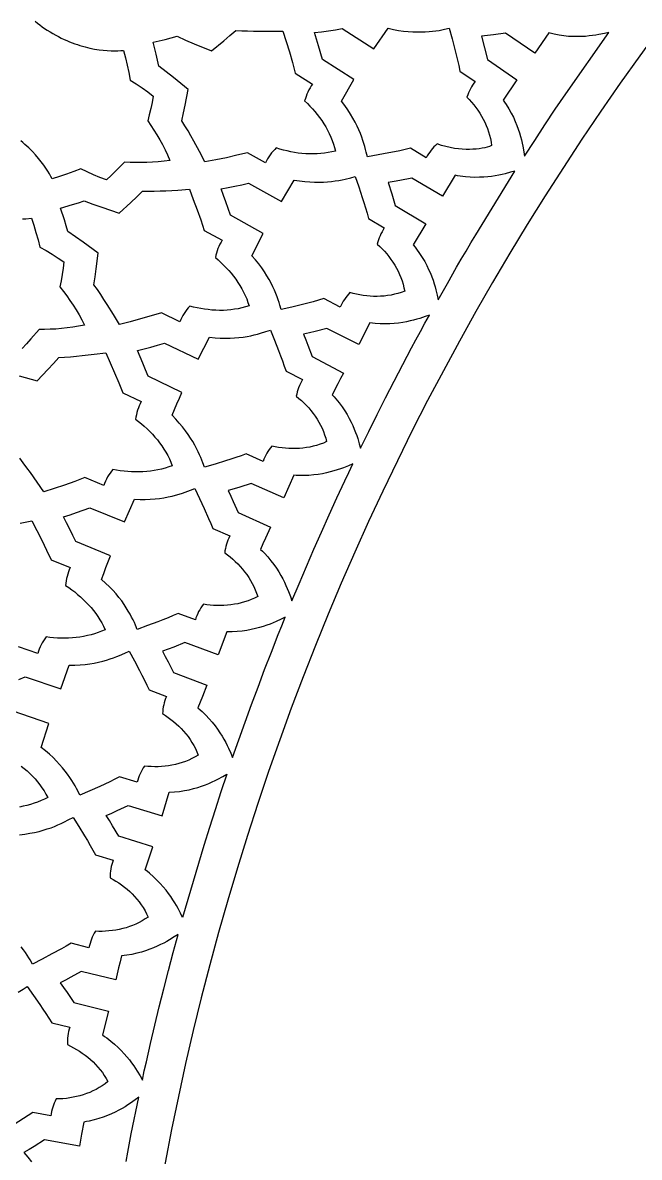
# Model space of a CAD drawing. Extents: x -550 to 550, y -550 to 550.
# Drawn here: x -367.3 to -288, y 66 to 211.9 of the extents above; entities that cross this region are included whole.
import ezdxf

# ---------------------------------------------------------------- set-up
doc = ezdxf.new("R2010")
doc.units = 0
doc.layers.add('LAYER_1', color=18, linetype='CONTINUOUS')
doc.layers.add('LAYER_10', color=4, linetype='CONTINUOUS')

msp = doc.modelspace()

# ---------------------------------------------------------------- linework, layer by layer
at = {"layer": 'LAYER_1'}
msp.add_lwpolyline([(0, 550, 0.414214), (-550, 0, 0.414214), (0, -550, 0.414214), (550, 0, 0.414214)], format="xyb", close=True, dxfattribs=at)
for points in [[(-365.65, 212.11), (-365.37, 211.87), (-365.06, 211.64), (-364.75, 211.41), (-364.43, 211.18), (-364.09, 210.96), (-363.74, 210.74), (-363.38, 210.52), (-363.01, 210.32), (-362.65, 210.13), (-362.29, 209.95), (-361.94, 209.78), (-361.59, 209.62), (-361.24, 209.47), (-360.89, 209.34), (-360.55, 209.21), (-360.22, 209.1), (-359.89, 208.99), (-359.24, 208.81), (-358.62, 208.66), (-358.02, 208.54), (-357.44, 208.45), (-356.89, 208.39), (-356.38, 208.35), (-355.89, 208.32), (-355.44, 208.31), (-355.02, 208.32), (-354.64, 208.33), (-354.3, 208.36), (-354.05, 207.41), (-353.82, 206.46), (-353.61, 205.51), (-353.42, 204.55), (-352.66, 204.06), (-351.91, 203.56), (-351.18, 203.03), (-350.47, 202.47), (-350.63, 201.67), (-350.8, 200.88), (-350.98, 200.09), (-351.18, 199.3), (-350.78, 198.71), (-350.38, 198.11), (-350, 197.5), (-349.64, 196.87), (-349.28, 196.24), (-348.95, 195.58), (-348.63, 194.91), (-348.33, 194.22), (-349.08, 194.11), (-349.82, 194.04), (-350.56, 193.98), (-351.29, 193.95), (-352.02, 193.94), (-352.74, 193.94), (-353.46, 193.96), (-354.18, 193.99), (-354.74, 193.41), (-355.31, 192.83), (-355.89, 192.26), (-356.48, 191.7), (-357.32, 192.02), (-358.16, 192.36), (-358.98, 192.73), (-359.79, 193.12), (-360.7, 192.77), (-361.61, 192.45), (-362.54, 192.14), (-363.46, 191.85), (-363.63, 192.15), (-363.81, 192.48), (-364.03, 192.84), (-364.28, 193.22), (-364.55, 193.62), (-364.86, 194.04), (-365.21, 194.47), (-365.59, 194.92), (-366.01, 195.37), (-366.46, 195.82), (-366.96, 196.27), (-367.22, 196.5), (-367.5, 196.73)], [(-367.27, 186.69), (-366.85, 186.72), (-366.14, 186.8), (-365.84, 185.87), (-365.55, 184.93), (-365.28, 183.99), (-365.03, 183.05), (-364.24, 182.61), (-363.46, 182.15), (-362.7, 181.66), (-361.96, 181.15), (-362.07, 180.35), (-362.19, 179.54), (-362.32, 178.74), (-362.47, 177.94), (-362.03, 177.37), (-361.6, 176.8), (-361.19, 176.21), (-360.78, 175.61), (-360.39, 174.99), (-360.01, 174.36), (-359.65, 173.71), (-359.31, 173.03), (-360.06, 172.88), (-360.8, 172.76), (-361.53, 172.66), (-362.26, 172.59), (-362.99, 172.53), (-363.71, 172.49), (-364.43, 172.47), (-365.15, 172.46), (-366.22, 171.25), (-366.76, 170.64), (-367.31, 170.04)], [(-367.72, 166.5), (-365.41, 165.86), (-364.01, 167.34), (-363.31, 168.09), (-362.63, 168.86), (-361.87, 168.9), (-361.11, 168.96), (-360.35, 169.03), (-359.6, 169.11), (-358.08, 169.29), (-356.58, 169.48), (-356.01, 168.2), (-355.45, 166.91), (-354.91, 165.62), (-354.39, 164.32), (-352.01, 163.19), (-352.15, 162.92), (-352.27, 162.65), (-352.38, 162.37), (-352.48, 162.09), (-352.57, 161.8), (-352.64, 161.51), (-352.7, 161.21), (-352.74, 160.92), (-352.36, 160.63), (-351.99, 160.33), (-351.62, 160.02), (-351.26, 159.69), (-350.92, 159.36), (-350.58, 159.01), (-350.25, 158.64), (-349.94, 158.27), (-349.65, 157.89), (-349.36, 157.5), (-349.1, 157.09), (-348.85, 156.68), (-348.61, 156.26), (-348.4, 155.83), (-348.21, 155.4), (-348.03, 154.95), (-348.48, 154.79), (-348.94, 154.64), (-349.4, 154.51), (-349.87, 154.41), (-350.35, 154.32), (-350.83, 154.25), (-351.31, 154.2), (-351.8, 154.16), (-352.28, 154.15), (-352.77, 154.15), (-353.26, 154.16), (-353.74, 154.19), (-354.23, 154.24), (-354.71, 154.31), (-355.18, 154.39), (-355.65, 154.48), (-355.84, 154.25), (-356.02, 154.01), (-356.18, 153.76), (-356.34, 153.5), (-356.48, 153.23), (-356.6, 152.96), (-356.72, 152.68), (-356.81, 152.4), (-359.25, 153.41), (-360.56, 152.92), (-361.87, 152.45), (-363.19, 152), (-364.52, 151.57), (-365.39, 152.83), (-366.27, 154.07), (-366.72, 154.69), (-367.18, 155.3), (-367.64, 155.9)], [(-367.56, 147.57), (-366.06, 147.85), (-365.42, 146.61), (-364.8, 145.36), (-364.19, 144.1), (-363.59, 142.83), (-361.15, 141.85), (-361.27, 141.57), (-361.38, 141.29), (-361.47, 141.01), (-361.55, 140.72), (-361.62, 140.43), (-361.67, 140.13), (-361.71, 139.83), (-361.74, 139.54), (-361.34, 139.27), (-360.95, 139), (-360.56, 138.71), (-360.19, 138.4), (-359.82, 138.09), (-359.46, 137.76), (-359.12, 137.41), (-358.78, 137.06), (-358.46, 136.7), (-358.16, 136.32), (-357.87, 135.93), (-357.59, 135.54), (-357.33, 135.13), (-357.09, 134.72), (-356.87, 134.29), (-356.67, 133.86), (-357.11, 133.67), (-357.56, 133.49), (-358.01, 133.34), (-358.47, 133.2), (-358.94, 133.09), (-359.42, 132.99), (-359.89, 132.91), (-360.38, 132.84), (-360.86, 132.8), (-361.35, 132.77), (-361.83, 132.76), (-362.32, 132.76), (-362.8, 132.78), (-363.29, 132.81), (-363.76, 132.86), (-364.24, 132.93), (-364.42, 132.69), (-364.58, 132.44), (-364.74, 132.18), (-364.88, 131.91), (-365.01, 131.64), (-365.12, 131.36), (-365.22, 131.08), (-365.3, 130.79), (-367.79, 131.66)], [(-367.76, 127.46), (-366.93, 127.81), (-362.37, 126.27), (-361.26, 129.28), (-360.56, 129.29), (-359.88, 129.33), (-359.24, 129.39), (-358.63, 129.47), (-358.05, 129.57), (-357.49, 129.68), (-356.97, 129.81), (-356.47, 129.95), (-356.01, 130.09), (-355.57, 130.24), (-355.16, 130.4), (-354.79, 130.55), (-354.12, 130.84), (-353.57, 131.1), (-352.9, 129.87), (-352.24, 128.63), (-351.92, 128), (-351.6, 127.38), (-351.29, 126.74), (-351, 126.11), (-348.77, 125.28), (-348.88, 125.02), (-348.97, 124.75), (-349.05, 124.47), (-349.12, 124.2), (-349.18, 123.92), (-349.23, 123.63), (-349.26, 123.35), (-349.28, 123.06), (-348.91, 122.83), (-348.55, 122.58), (-348.2, 122.32), (-347.85, 122.04), (-347.52, 121.76), (-347.19, 121.45), (-346.87, 121.14), (-346.57, 120.81), (-346.28, 120.47), (-346, 120.11), (-345.74, 119.74), (-345.5, 119.36), (-345.27, 118.97), (-345.06, 118.57), (-344.87, 118.15), (-344.7, 117.73), (-345.09, 117.49), (-345.5, 117.28), (-345.91, 117.09), (-346.33, 116.92), (-346.76, 116.77), (-347.19, 116.64), (-347.63, 116.53), (-348.07, 116.44), (-348.51, 116.36), (-348.95, 116.31), (-349.39, 116.27), (-349.84, 116.24), (-350.28, 116.24), (-350.72, 116.25), (-351.16, 116.27), (-351.59, 116.31), (-351.75, 116.08), (-351.9, 115.83), (-352.04, 115.58), (-352.17, 115.32), (-352.28, 115.06), (-352.38, 114.79), (-352.47, 114.52), (-352.54, 114.24), (-354.81, 114.95), (-355.43, 114.63), (-356.06, 114.31), (-356.69, 114.01), (-357.33, 113.71), (-358.61, 113.14), (-359.9, 112.58), (-360.17, 113.12), (-360.33, 113.43), (-360.52, 113.76), (-360.72, 114.11), (-360.95, 114.48), (-361.21, 114.86), (-361.49, 115.26), (-361.8, 115.67), (-362.14, 116.1), (-362.51, 116.53), (-362.91, 116.96), (-363.34, 117.4), (-363.81, 117.84), (-364.32, 118.28), (-364.87, 118.72), (-363.91, 121.79), (-368.46, 123.36)], [(-367.44, 116.32), (-367.06, 116.01), (-366.7, 115.69), (-366.34, 115.36), (-366, 115.02), (-365.67, 114.66), (-365.36, 114.29), (-365.06, 113.91), (-364.78, 113.52), (-364.51, 113.12), (-364.27, 112.71), (-364.04, 112.29), (-364.46, 112.07), (-364.9, 111.87), (-365.34, 111.69), (-365.79, 111.53), (-366.25, 111.38), (-366.72, 111.25), (-367.19, 111.14), (-367.67, 111.05)], [(-367.65, 107.49), (-366.98, 107.57), (-366.34, 107.67), (-365.73, 107.79), (-365.15, 107.92), (-364.61, 108.07), (-364.09, 108.23), (-363.6, 108.39), (-363.15, 108.56), (-362.72, 108.74), (-362.32, 108.92), (-361.95, 109.09), (-361.31, 109.43), (-360.78, 109.72), (-360.03, 108.53), (-359.29, 107.33), (-358.93, 106.73), (-358.58, 106.12), (-358.23, 105.51), (-357.9, 104.89), (-355.63, 104.2), (-355.73, 103.93), (-355.81, 103.66), (-355.88, 103.38), (-355.94, 103.1), (-355.98, 102.81), (-356.01, 102.53), (-356.02, 102.24), (-356.03, 101.96), (-355.64, 101.75), (-355.27, 101.52), (-354.9, 101.28), (-354.54, 101.03), (-354.18, 100.76), (-353.84, 100.47), (-353.5, 100.18), (-353.18, 99.87), (-352.87, 99.54), (-352.57, 99.2), (-352.29, 98.85), (-352.02, 98.49), (-351.77, 98.11), (-351.53, 97.72), (-351.32, 97.32), (-351.12, 96.9), (-351.5, 96.65), (-351.89, 96.41), (-352.29, 96.2), (-352.7, 96), (-353.12, 95.83), (-353.54, 95.67), (-353.97, 95.53), (-354.4, 95.41), (-354.84, 95.31), (-355.27, 95.23), (-355.71, 95.16), (-356.16, 95.11), (-356.6, 95.08), (-357.04, 95.06), (-357.47, 95.06), (-357.91, 95.07), (-358.05, 94.83), (-358.18, 94.57), (-358.31, 94.31), (-358.42, 94.05), (-358.51, 93.78), (-358.6, 93.51), (-358.67, 93.23), (-358.74, 92.95), (-361.04, 93.52), (-361.65, 93.17), (-362.26, 92.82), (-363.49, 92.15), (-364.74, 91.49), (-365.99, 90.85), (-366.3, 91.38), (-366.48, 91.67), (-366.68, 91.99), (-366.91, 92.33), (-367.16, 92.69), (-367.43, 93.06)], [(-367.83, 87.25), (-367.2, 87.62), (-366.69, 87.95), (-365.87, 86.81), (-365.06, 85.65), (-364.66, 85.07), (-364.27, 84.48), (-363.89, 83.89), (-363.52, 83.29), (-361.21, 82.74), (-361.29, 82.47), (-361.36, 82.19), (-361.42, 81.91), (-361.47, 81.63), (-361.5, 81.34), (-361.51, 81.06), (-361.51, 80.77), (-361.5, 80.49), (-361.11, 80.3), (-360.72, 80.1), (-360.33, 79.88), (-359.96, 79.64), (-359.59, 79.4), (-359.23, 79.14), (-358.87, 78.86), (-358.53, 78.57), (-358.2, 78.26), (-357.88, 77.94), (-357.58, 77.61), (-357.29, 77.26), (-357.01, 76.9), (-356.76, 76.52), (-356.51, 76.13), (-356.29, 75.73), (-356.66, 75.45), (-357.03, 75.19), (-357.42, 74.96), (-357.81, 74.74), (-358.22, 74.54), (-358.63, 74.35), (-359.05, 74.19), (-359.47, 74.05), (-359.9, 73.92), (-360.33, 73.81), (-360.77, 73.72), (-361.2, 73.64), (-361.64, 73.58), (-362.08, 73.54), (-362.51, 73.51), (-362.95, 73.5), (-363.08, 73.24), (-363.19, 72.98), (-363.3, 72.72), (-363.39, 72.44), (-363.47, 72.17), (-363.54, 71.89), (-363.6, 71.61), (-363.64, 71.33), (-365.97, 71.76), (-366.56, 71.37), (-367.15, 70.99), (-368.35, 70.24)], [(-353.97, 65.46), (-353.75, 66.65), (-353.29, 69.01), (-352.32, 73.73), (-352.8, 73.38), (-353.39, 72.96), (-353.73, 72.74), (-354.09, 72.51), (-354.48, 72.28), (-354.9, 72.05), (-355.35, 71.82), (-355.83, 71.59), (-356.35, 71.38), (-356.89, 71.17), (-357.47, 70.98), (-358.08, 70.81), (-358.72, 70.66), (-359.05, 70.59), (-359.4, 70.53), (-359.69, 68.98), (-359.83, 68.21), (-359.96, 67.43), (-364.46, 68.23), (-365.77, 67.41), (-366.43, 67.01), (-367.09, 66.62), (-366.6, 66.02), (-366.12, 65.41)]]:
    msp.add_lwpolyline(points, dxfattribs=at)
for points in [[(-350.49, 209.41), (-348.94, 209.77), (-348.17, 209.97), (-347.41, 210.18), (-346.31, 209.69), (-345.21, 209.22), (-343, 208.3), (-341.41, 209.6), (-340.63, 210.26), (-339.85, 210.93), (-339.1, 210.89), (-338.34, 210.86), (-337.58, 210.83), (-336.83, 210.82), (-335.31, 210.83), (-333.8, 210.85), (-333.37, 209.5), (-332.97, 208.16), (-332.58, 206.8), (-332.22, 205.45), (-329.99, 204.04), (-330.16, 203.79), (-330.32, 203.54), (-330.47, 203.28), (-330.6, 203.01), (-330.72, 202.73), (-330.83, 202.45), (-330.92, 202.17), (-331.01, 201.88), (-330.66, 201.55), (-330.33, 201.21), (-330, 200.86), (-329.69, 200.49), (-329.38, 200.12), (-329.09, 199.73), (-328.81, 199.33), (-328.55, 198.93), (-328.3, 198.51), (-328.07, 198.09), (-327.85, 197.66), (-327.65, 197.22), (-327.48, 196.77), (-327.32, 196.32), (-327.18, 195.87), (-327.06, 195.41), (-327.52, 195.3), (-327.99, 195.21), (-328.47, 195.14), (-328.94, 195.09), (-329.42, 195.06), (-329.91, 195.04), (-330.39, 195.05), (-330.87, 195.07), (-331.36, 195.11), (-331.84, 195.16), (-332.32, 195.24), (-332.8, 195.33), (-333.27, 195.43), (-333.73, 195.55), (-334.19, 195.68), (-334.65, 195.83), (-334.86, 195.62), (-335.06, 195.4), (-335.26, 195.17), (-335.44, 194.93), (-335.61, 194.68), (-335.77, 194.43), (-335.92, 194.17), (-336.05, 193.9), (-338.35, 195.2), (-339.71, 194.87), (-341.07, 194.56), (-342.44, 194.28), (-343.82, 194.01), (-344.52, 195.36), (-345.25, 196.7), (-345.62, 197.36), (-346, 198.02), (-346.39, 198.67), (-346.79, 199.32), (-346.57, 200.32), (-346.37, 201.33), (-345.99, 203.35), (-347.85, 204.87), (-348.79, 205.62), (-349.74, 206.35), (-349.91, 207.11), (-350.1, 207.88)], [(-329.74, 210.65), (-328.85, 210.76), (-327.95, 210.88), (-327.06, 211.02), (-326.17, 211.16), (-322.11, 208.58), (-320.28, 211.22), (-319.6, 211.07), (-318.94, 210.94), (-318.31, 210.85), (-317.7, 210.79), (-317.11, 210.75), (-316.55, 210.73), (-316.01, 210.73), (-315.5, 210.75), (-315.02, 210.78), (-314.56, 210.83), (-314.13, 210.88), (-313.73, 210.94), (-313.02, 211.08), (-312.43, 211.21), (-312.06, 209.84), (-311.69, 208.47), (-311.52, 207.78), (-311.35, 207.09), (-311.2, 206.4), (-311.06, 205.71), (-309.09, 204.38), (-309.26, 204.15), (-309.42, 203.91), (-309.57, 203.66), (-309.7, 203.41), (-309.83, 203.16), (-309.94, 202.89), (-310.05, 202.63), (-310.14, 202.36), (-309.84, 202.04), (-309.55, 201.72), (-309.27, 201.38), (-309, 201.03), (-308.74, 200.67), (-308.5, 200.3), (-308.27, 199.92), (-308.05, 199.53), (-307.85, 199.13), (-307.67, 198.72), (-307.51, 198.3), (-307.36, 197.88), (-307.23, 197.45), (-307.13, 197.01), (-307.04, 196.56), (-306.98, 196.11), (-307.25, 196.02), (-307.54, 195.93), (-307.85, 195.85), (-308.2, 195.78), (-308.56, 195.72), (-308.96, 195.67), (-309.37, 195.64), (-309.81, 195.62), (-310.26, 195.62), (-310.74, 195.64), (-311.24, 195.69), (-311.76, 195.76), (-312.29, 195.86), (-312.84, 195.99), (-313.41, 196.15), (-313.99, 196.35), (-314.19, 196.15), (-314.39, 195.95), (-314.58, 195.73), (-314.76, 195.51), (-314.93, 195.28), (-315.09, 195.04), (-315.24, 194.8), (-315.37, 194.55), (-317.4, 195.77), (-318.09, 195.61), (-318.78, 195.45), (-319.47, 195.31), (-320.17, 195.18), (-321.56, 194.93), (-322.95, 194.69), (-323.09, 195.28), (-323.17, 195.62), (-323.27, 195.99), (-323.38, 196.38), (-323.51, 196.79), (-323.66, 197.22), (-323.84, 197.67), (-324.04, 198.15), (-324.26, 198.63), (-324.52, 199.14), (-324.8, 199.65), (-325.12, 200.18), (-325.47, 200.72), (-325.86, 201.27), (-326.29, 201.82), (-324.68, 204.6), (-328.72, 207.21), (-329.22, 208.93)], [(-302.75, 194.74), (-301.43, 196.76), (-300.12, 198.78), (-298.79, 200.8), (-298.12, 201.8), (-297.44, 202.79), (-291.89, 210.68), (-292.48, 210.55), (-293.18, 210.4), (-293.57, 210.33), (-293.99, 210.27), (-294.44, 210.22), (-294.92, 210.17), (-295.42, 210.14), (-295.95, 210.13), (-296.5, 210.14), (-297.08, 210.17), (-297.68, 210.23), (-298.31, 210.32), (-298.95, 210.44), (-299.28, 210.52), (-299.62, 210.6), (-301.4, 208), (-305.19, 210.56), (-306.74, 210.36), (-307.51, 210.27), (-308.29, 210.18), (-307.89, 208.68), (-307.51, 207.18), (-303.74, 204.58), (-305.51, 201.97), (-305.31, 201.69), (-305.12, 201.4), (-304.77, 200.85), (-304.46, 200.3), (-304.18, 199.76), (-303.94, 199.23), (-303.73, 198.72), (-303.54, 198.22), (-303.39, 197.74), (-303.25, 197.28), (-303.14, 196.84), (-303.04, 196.43), (-302.96, 196.04), (-302.84, 195.33)], [(-313.84, 176.28), (-312.65, 178.38), (-311.47, 180.48), (-310.87, 181.52), (-310.26, 182.56), (-309.65, 183.6), (-309.02, 184.63), (-303.98, 192.85), (-304.55, 192.69), (-305.25, 192.5), (-305.63, 192.41), (-306.05, 192.32), (-306.5, 192.24), (-306.97, 192.16), (-307.47, 192.1), (-307.99, 192.06), (-308.55, 192.04), (-309.12, 192.03), (-309.73, 192.06), (-310.35, 192.11), (-311.01, 192.19), (-311.34, 192.24), (-311.68, 192.3), (-313.29, 189.6), (-317.23, 191.93), (-318.76, 191.63), (-319.52, 191.49), (-320.29, 191.36), (-319.82, 189.9), (-319.37, 188.42), (-315.45, 186.05), (-317.04, 183.34), (-316.82, 183.07), (-316.62, 182.8), (-316.24, 182.26), (-315.89, 181.73), (-315.58, 181.21), (-315.31, 180.7), (-315.07, 180.2), (-314.85, 179.71), (-314.67, 179.24), (-314.5, 178.79), (-314.36, 178.36), (-314.24, 177.95), (-314.14, 177.56), (-313.97, 176.87)], [(-341.74, 190.54), (-340.85, 190.71), (-339.97, 190.89), (-339.09, 191.07), (-338.21, 191.27), (-334, 188.94), (-332.34, 191.69), (-331.65, 191.58), (-330.99, 191.5), (-330.35, 191.44), (-329.74, 191.42), (-329.15, 191.41), (-328.59, 191.43), (-328.06, 191.46), (-327.55, 191.51), (-327.07, 191.57), (-326.61, 191.65), (-326.19, 191.73), (-325.8, 191.81), (-325.09, 191.99), (-324.51, 192.15), (-324.06, 190.81), (-323.61, 189.46), (-323.4, 188.78), (-323.19, 188.1), (-322.99, 187.42), (-322.81, 186.74), (-320.77, 185.53), (-320.92, 185.29), (-321.06, 185.04), (-321.2, 184.79), (-321.32, 184.53), (-321.43, 184.26), (-321.52, 183.99), (-321.61, 183.72), (-321.68, 183.44), (-321.36, 183.15), (-321.05, 182.84), (-320.75, 182.52), (-320.46, 182.19), (-320.18, 181.85), (-319.92, 181.49), (-319.67, 181.13), (-319.43, 180.75), (-319.2, 180.36), (-319, 179.96), (-318.81, 179.56), (-318.64, 179.14), (-318.48, 178.71), (-318.35, 178.28), (-318.24, 177.84), (-318.15, 177.39), (-318.58, 177.24), (-319.02, 177.1), (-319.46, 176.99), (-319.9, 176.9), (-320.35, 176.83), (-320.8, 176.77), (-321.24, 176.74), (-321.69, 176.73), (-322.14, 176.73), (-322.59, 176.75), (-323.03, 176.79), (-323.47, 176.85), (-323.9, 176.92), (-324.33, 177.01), (-324.76, 177.11), (-325.18, 177.23), (-325.37, 177.02), (-325.56, 176.8), (-325.73, 176.57), (-325.9, 176.34), (-326.05, 176.1), (-326.19, 175.85), (-326.33, 175.6), (-326.45, 175.34), (-328.55, 176.44), (-329.22, 176.23), (-329.9, 176.04), (-330.58, 175.86), (-331.27, 175.68), (-332.64, 175.35), (-334.01, 175.03), (-334.18, 175.61), (-334.28, 175.94), (-334.4, 176.3), (-334.54, 176.68), (-334.7, 177.09), (-334.88, 177.51), (-335.08, 177.95), (-335.31, 178.41), (-335.56, 178.89), (-335.85, 179.37), (-336.16, 179.87), (-336.51, 180.38), (-336.9, 180.9), (-337.32, 181.42), (-337.78, 181.95), (-336.35, 184.83), (-340.54, 187.18), (-340.83, 188.03), (-341.12, 188.87), (-341.42, 189.71)], [(-362.38, 188.07), (-360.86, 188.53), (-360.1, 188.77), (-359.35, 189.02), (-358.23, 188.6), (-357.1, 188.2), (-354.84, 187.41), (-353.34, 188.81), (-352.6, 189.52), (-351.87, 190.24), (-351.11, 190.24), (-350.35, 190.25), (-349.6, 190.28), (-348.84, 190.31), (-347.33, 190.4), (-345.82, 190.51), (-345.32, 189.19), (-344.83, 187.87), (-344.37, 186.55), (-343.92, 185.21), (-341.61, 183.94), (-341.76, 183.68), (-341.91, 183.42), (-342.04, 183.15), (-342.15, 182.87), (-342.26, 182.59), (-342.35, 182.3), (-342.42, 182.01), (-342.49, 181.72), (-342.12, 181.42), (-341.77, 181.09), (-341.42, 180.76), (-341.08, 180.41), (-340.76, 180.06), (-340.44, 179.69), (-340.14, 179.31), (-339.85, 178.92), (-339.58, 178.52), (-339.32, 178.11), (-339.08, 177.69), (-338.86, 177.27), (-338.65, 176.83), (-338.46, 176.39), (-338.3, 175.95), (-338.15, 175.49), (-338.61, 175.36), (-339.07, 175.24), (-339.54, 175.14), (-340.02, 175.06), (-340.5, 175), (-340.98, 174.96), (-341.46, 174.93), (-341.95, 174.93), (-342.44, 174.94), (-342.92, 174.97), (-343.41, 175.02), (-343.89, 175.08), (-344.37, 175.15), (-344.84, 175.24), (-345.31, 175.35), (-345.77, 175.47), (-345.97, 175.25), (-346.16, 175.02), (-346.34, 174.78), (-346.51, 174.53), (-346.66, 174.27), (-346.81, 174.01), (-346.93, 173.74), (-347.05, 173.46), (-349.42, 174.62), (-350.76, 174.21), (-352.1, 173.82), (-353.45, 173.45), (-354.8, 173.1), (-355.59, 174.4), (-356.39, 175.7), (-356.81, 176.34), (-357.22, 176.97), (-357.65, 177.6), (-358.09, 178.22), (-357.94, 179.24), (-357.8, 180.26), (-357.55, 182.3), (-359.48, 183.7), (-360.46, 184.39), (-361.45, 185.06), (-361.66, 185.82), (-361.89, 186.57)], [(-323.82, 157.2), (-322.76, 159.36), (-321.69, 161.52), (-320.61, 163.68), (-320.06, 164.75), (-319.5, 165.82), (-318.38, 167.95), (-317.26, 170.09), (-316.7, 171.15), (-316.13, 172.21), (-315.55, 173.27), (-314.96, 174.32), (-315.52, 174.13), (-316.2, 173.9), (-316.59, 173.79), (-317, 173.68), (-317.44, 173.57), (-317.91, 173.47), (-318.4, 173.38), (-318.93, 173.3), (-319.48, 173.25), (-320.06, 173.21), (-320.66, 173.19), (-321.29, 173.21), (-321.95, 173.25), (-322.28, 173.28), (-322.63, 173.32), (-324.06, 170.52), (-328.14, 172.61), (-329.64, 172.22), (-330.4, 172.04), (-331.15, 171.86), (-330.87, 171.15), (-330.59, 170.43), (-330.06, 168.98), (-326, 166.85), (-326.38, 166.16), (-326.74, 165.46), (-327.45, 164.05), (-327.21, 163.8), (-326.99, 163.54), (-326.57, 163.03), (-326.2, 162.52), (-325.86, 162.01), (-325.55, 161.52), (-325.28, 161.04), (-325.04, 160.56), (-324.82, 160.11), (-324.63, 159.66), (-324.47, 159.24), (-324.32, 158.84), (-324.19, 158.46), (-323.98, 157.77)], [(-352.51, 169.76), (-351.64, 169.98), (-350.77, 170.21), (-349.91, 170.45), (-349.04, 170.7), (-344.7, 168.63), (-343.22, 171.47), (-342.52, 171.4), (-341.85, 171.36), (-341.21, 171.35), (-340.6, 171.36), (-340.01, 171.39), (-339.45, 171.44), (-338.91, 171.5), (-338.41, 171.58), (-337.93, 171.67), (-337.48, 171.77), (-337.06, 171.87), (-336.67, 171.98), (-335.98, 172.2), (-335.41, 172.39), (-334.88, 171.08), (-334.37, 169.76), (-334.11, 169.1), (-333.87, 168.44), (-333.63, 167.77), (-333.4, 167.1), (-331.29, 166.02), (-331.43, 165.77), (-331.56, 165.51), (-331.68, 165.25), (-331.78, 164.98), (-331.87, 164.71), (-331.95, 164.44), (-332.02, 164.16), (-332.08, 163.88), (-331.74, 163.6), (-331.41, 163.32), (-331.09, 163.01), (-330.78, 162.7), (-330.49, 162.37), (-330.2, 162.03), (-329.92, 161.68), (-329.66, 161.32), (-329.42, 160.95), (-329.19, 160.56), (-328.97, 160.17), (-328.77, 159.76), (-328.6, 159.35), (-328.44, 158.92), (-328.3, 158.49), (-328.18, 158.04), (-328.6, 157.86), (-329.03, 157.7), (-329.47, 157.56), (-329.91, 157.44), (-330.35, 157.35), (-330.79, 157.27), (-331.24, 157.21), (-331.69, 157.17), (-332.14, 157.15), (-332.58, 157.15), (-333.03, 157.16), (-333.47, 157.19), (-333.91, 157.24), (-334.35, 157.3), (-334.78, 157.38), (-335.21, 157.47), (-335.39, 157.25), (-335.56, 157.02), (-335.72, 156.78), (-335.87, 156.54), (-336.01, 156.29), (-336.14, 156.03), (-336.25, 155.77), (-336.36, 155.51), (-338.52, 156.48), (-339.18, 156.23), (-339.84, 156), (-340.51, 155.77), (-341.18, 155.56), (-342.53, 155.14), (-343.88, 154.74), (-344.08, 155.31), (-344.21, 155.64), (-344.35, 155.99), (-344.51, 156.36), (-344.69, 156.75), (-344.9, 157.17), (-345.13, 157.6), (-345.38, 158.04), (-345.67, 158.5), (-345.98, 158.97), (-346.33, 159.45), (-346.7, 159.94), (-347.12, 160.43), (-347.57, 160.93), (-348.06, 161.43), (-347.44, 162.91), (-347.11, 163.64), (-346.79, 164.37), (-351.11, 166.48), (-351.45, 167.3), (-351.79, 168.12), (-352.15, 168.94)], [(-332.64, 137.55), (-331.71, 139.77), (-330.77, 141.99), (-329.82, 144.21), (-328.84, 146.41), (-327.85, 148.61), (-326.86, 150.8), (-325.85, 152.99), (-325.34, 154.08), (-324.81, 155.17), (-325.36, 154.94), (-326.03, 154.68), (-326.41, 154.54), (-326.81, 154.4), (-327.25, 154.27), (-327.71, 154.14), (-328.2, 154.03), (-328.72, 153.92), (-329.27, 153.83), (-329.84, 153.76), (-330.45, 153.71), (-331.08, 153.68), (-331.74, 153.69), (-332.08, 153.7), (-332.42, 153.72), (-333.68, 150.83), (-337.87, 152.68), (-339.35, 152.2), (-340.09, 151.97), (-340.83, 151.75), (-340.5, 151.05), (-340.18, 150.35), (-339.56, 148.94), (-335.39, 147.05), (-336.05, 145.62), (-336.37, 144.9), (-336.68, 144.18), (-336.43, 143.94), (-336.19, 143.69), (-335.75, 143.21), (-335.34, 142.72), (-334.97, 142.24), (-334.64, 141.76), (-334.34, 141.3), (-334.06, 140.84), (-333.82, 140.39), (-333.6, 139.97), (-333.41, 139.55), (-333.24, 139.16), (-333.09, 138.79), (-332.84, 138.11)], [(-362.03, 148.37), (-361.17, 148.65), (-360.32, 148.93), (-359.47, 149.22), (-358.63, 149.52), (-354.17, 147.71), (-352.87, 150.64), (-352.17, 150.62), (-351.5, 150.61), (-350.85, 150.64), (-350.24, 150.68), (-349.65, 150.75), (-349.09, 150.83), (-348.56, 150.93), (-348.06, 151.03), (-347.59, 151.15), (-347.15, 151.28), (-346.73, 151.4), (-346.35, 151.53), (-345.67, 151.79), (-345.11, 152.02), (-344.51, 150.74), (-343.92, 149.46), (-343.35, 148.17), (-343.08, 147.52), (-342.81, 146.87), (-340.64, 145.91), (-340.76, 145.65), (-340.87, 145.39), (-340.97, 145.12), (-341.06, 144.85), (-341.14, 144.57), (-341.2, 144.29), (-341.25, 144.01), (-341.29, 143.73), (-340.94, 143.47), (-340.59, 143.21), (-340.25, 142.92), (-339.93, 142.63), (-339.61, 142.32), (-339.3, 142), (-339, 141.66), (-338.72, 141.32), (-338.45, 140.96), (-338.2, 140.59), (-337.96, 140.2), (-337.74, 139.81), (-337.54, 139.41), (-337.35, 138.99), (-337.18, 138.57), (-337.04, 138.13), (-337.45, 137.92), (-337.87, 137.74), (-338.29, 137.57), (-338.72, 137.43), (-339.16, 137.3), (-339.6, 137.2), (-340.04, 137.12), (-340.49, 137.05), (-340.93, 137), (-341.38, 136.97), (-341.82, 136.96), (-342.27, 136.96), (-342.71, 136.98), (-343.15, 137.02), (-343.59, 137.07), (-344.02, 137.14), (-344.19, 136.91), (-344.35, 136.67), (-344.5, 136.43), (-344.64, 136.18), (-344.76, 135.92), (-344.88, 135.65), (-344.98, 135.39), (-345.06, 135.12), (-347.28, 135.96), (-347.92, 135.67), (-348.57, 135.4), (-349.22, 135.13), (-349.88, 134.88), (-351.2, 134.38), (-352.52, 133.9), (-352.76, 134.45), (-352.9, 134.77), (-353.06, 135.11), (-353.25, 135.48), (-353.45, 135.86), (-353.68, 136.26), (-353.94, 136.68), (-354.22, 137.11), (-354.53, 137.55), (-354.88, 138), (-355.25, 138.46), (-355.66, 138.92), (-356.1, 139.39), (-356.59, 139.86), (-357.11, 140.33), (-356.84, 141.08), (-356.56, 141.84), (-355.98, 143.34), (-360.43, 145.18), (-360.82, 145.98), (-361.21, 146.78), (-361.61, 147.58)], [(-340.27, 117.41), (-339.48, 119.69), (-338.67, 121.96), (-337.85, 124.22), (-337, 126.48), (-336.15, 128.73), (-335.29, 130.98), (-334.41, 133.23), (-333.96, 134.35), (-333.5, 135.46), (-334.04, 135.2), (-334.69, 134.9), (-335.06, 134.74), (-335.46, 134.58), (-335.88, 134.42), (-336.34, 134.27), (-336.82, 134.12), (-337.34, 133.99), (-337.88, 133.87), (-338.45, 133.76), (-339.05, 133.68), (-339.68, 133.61), (-340.34, 133.58), (-340.68, 133.57), (-341.03, 133.57), (-342.11, 130.61), (-346.4, 132.2), (-347.84, 131.63), (-348.57, 131.36), (-349.29, 131.09), (-348.92, 130.41), (-348.56, 129.73), (-347.85, 128.36), (-343.57, 126.73), (-344.15, 125.26), (-344.72, 123.79), (-344.45, 123.57), (-344.2, 123.34), (-343.72, 122.88), (-343.29, 122.41), (-342.89, 121.95), (-342.53, 121.5), (-342.2, 121.05), (-341.9, 120.61), (-341.63, 120.18), (-341.38, 119.77), (-341.16, 119.36), (-340.97, 118.98), (-340.8, 118.62), (-340.5, 117.96)], [(-356.51, 109.97), (-355.8, 110.28), (-355.09, 110.59), (-353.69, 111.25), (-349.31, 109.92), (-348.42, 112.94), (-347.73, 112.99), (-347.08, 113.06), (-346.45, 113.16), (-345.85, 113.28), (-345.29, 113.42), (-344.75, 113.58), (-344.25, 113.74), (-343.77, 113.91), (-343.32, 114.09), (-342.91, 114.28), (-342.52, 114.46), (-342.16, 114.64), (-341.52, 114.98), (-341, 115.27), (-341.77, 112.99), (-342.52, 110.7), (-343.25, 108.4), (-343.96, 106.1), (-344.67, 103.79), (-345.36, 101.48), (-346.04, 99.17), (-346.69, 96.85), (-346.95, 97.39), (-347.28, 98.02), (-347.48, 98.37), (-347.7, 98.74), (-347.94, 99.13), (-348.2, 99.53), (-348.5, 99.94), (-348.82, 100.36), (-349.18, 100.79), (-349.57, 101.22), (-349.99, 101.66), (-350.45, 102.09), (-350.95, 102.53), (-351.22, 102.74), (-351.49, 102.96), (-350.53, 105.95), (-354.9, 107.32), (-355.69, 108.65), (-356.09, 109.31)], [(-362.45, 88.45), (-362, 87.82), (-361.55, 87.19), (-360.68, 85.91), (-356.23, 84.8), (-357.01, 81.75), (-356.72, 81.55), (-356.45, 81.35), (-355.92, 80.95), (-355.44, 80.55), (-354.99, 80.14), (-354.58, 79.73), (-354.2, 79.32), (-353.85, 78.92), (-353.53, 78.53), (-353.25, 78.15), (-352.98, 77.77), (-352.74, 77.42), (-352.53, 77.08), (-352.16, 76.46), (-351.87, 75.94), (-351.62, 77.12), (-351.36, 78.3), (-350.82, 80.65), (-350.26, 82.99), (-349.7, 85.34), (-349.12, 87.68), (-348.53, 90.01), (-347.91, 92.35), (-347.28, 94.67), (-347.78, 94.35), (-348.4, 93.97), (-348.74, 93.77), (-349.12, 93.56), (-349.53, 93.35), (-349.96, 93.14), (-350.43, 92.94), (-350.92, 92.75), (-351.45, 92.56), (-352, 92.39), (-352.59, 92.24), (-353.21, 92.1), (-353.86, 91.99), (-354.2, 91.94), (-354.55, 91.9), (-354.74, 91.13), (-354.92, 90.37), (-355.27, 88.83), (-359.72, 89.9), (-361.08, 89.16), (-361.76, 88.8)]]:
    msp.add_lwpolyline(points, close=True, dxfattribs=at)
at = {"layer": 'LAYER_10'}
for points in [[(-485, 0, 0.414214), (0, -485, 0.414214), (485, 0, 0.414214), (0, 485, 0.414214)], [(355, 0, 0.414214), (0, 355, 0.414214), (-355, 0, 0.414214), (0, -355, 0.414214)]]:
    msp.add_lwpolyline(points, format="xyb", close=True, dxfattribs=at)

doc.saveas('drawing.dxf')
